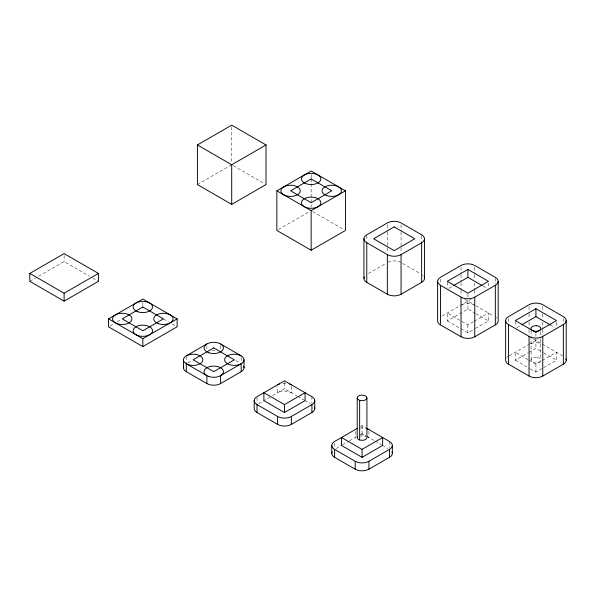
<?xml version="1.0" encoding="UTF-8"?>
<svg xmlns="http://www.w3.org/2000/svg" width="596" height="596" viewBox="0 0 596 596"><rect width="100%" height="100%" fill="white"/><g stroke="black" fill="none" stroke-linecap="round" stroke-linejoin="round"><path stroke-width="0.45" stroke-dasharray="2.98 2.23" d="M29.8 281.334L35.388 278.108M38.576 276.268L64.107 261.532L89.631 276.268M197.41 184.566L230.913 165.226M110.126 325.87L114.112 323.561M117.3 321.721L121.293 319.419M278.451 229.52L309.562 211.55M187.874 362.852L191.838 360.565M368.35 273.512L385.761 263.454M448.892 288.322L452.848 286.035M258.612 403.686L269.69 397.286M272.595 395.617L284.471 388.756L296.875 395.915M442.031 316.051L471.056 299.289M473.433 321.691L467.89 324.887L447.305 313.004L447.305 320.924L467.89 309.041L475.019 313.153M474.222 321.229L488.474 313.004L488.474 320.924L475.809 328.24M447.305 320.924L467.89 332.806L475.019 328.694M516.918 327.599L520.874 325.312M360.483 426.55L362.063 425.633L366.026 427.921M336.204 448.49L341.746 445.287M342.536 444.832L348.869 441.174M349.398 440.869L355.73 437.211M360.483 434.469L362.063 433.56L366.026 435.84M509.267 355.782L528.265 344.816M528.794 344.51L538.292 339.02M527.996 359.589L515.331 352.281L515.331 360.2L527.996 352.884M528.794 352.43L535.916 348.317L543.038 352.43M528.794 360.044L535.916 364.163L541.459 360.96M542.248 360.505L556.5 352.281L556.5 360.2L543.835 367.509M530.373 368.887L535.916 372.083L543.038 367.97M482.931 286.035L486.887 288.322M550.168 324.857L554.913 327.599M233.304 165.688L266.017 184.566M312.751 211.55L343.87 229.52M402.65 263.454L420.068 273.512M464.724 299.289L475.019 305.234M475.809 305.688L493.749 316.051M533.539 339.02L541.459 343.594M542.248 344.048L562.564 355.782M475.809 313.615L488.474 320.924M543.835 352.884L556.5 360.2M515.331 360.2L529.583 368.425M92.82 278.108L98.407 281.334M163.572 318.957L168.355 321.721M172.348 324.023L177.131 326.787M235.636 360.565L239.592 362.852M297.665 396.377L304.258 400.184M304.787 400.49L310.33 403.686M366.816 436.302L374.728 440.869M375.257 441.174L381.589 444.832M382.386 445.287L387.922 448.49M563.362 318.473L563.362 322.153M556.5 322.347L556.5 326.75M542.777 306.59L542.777 310.27M542.777 313.958L542.777 318.562M542.777 322.25L542.777 328.694M542.777 329.618L542.777 335.146M540.736 331.801L540.736 338.141M540.736 339.042L540.736 359.865M535.916 333.35L535.916 348.317M535.916 364.163L535.916 372.083M531.096 330.653L531.096 360.528M529.054 306.59L529.054 310.27M529.054 313.958L529.054 318.562M529.054 322.25L529.054 328.694M529.054 329.618L529.054 335.146M515.331 321.467L515.331 326.75M508.47 318.473L508.47 322.153M495.336 278.272L495.336 283.8M488.474 283.078L488.474 287.481M474.751 267.313L474.751 273.765M474.751 274.681L474.751 279.286M474.751 282.973L474.751 289.425M474.751 290.341L474.751 294.945M467.89 294.081L467.89 299.363M467.89 301.122L467.89 309.041M467.89 324.887L467.89 332.806M461.028 267.313L461.028 273.765M461.028 274.681L461.028 282.05M461.028 282.973L461.028 289.425M461.028 290.341L461.028 294.945M447.305 282.199L447.305 287.481M440.451 279.196L440.451 283.8M421.648 235.733L421.648 241.261M401.071 224.774L401.071 231.218M401.071 232.142L401.071 246.878M401.071 247.802L401.071 252.406M389.508 441.48L389.508 447.641M387.348 224.774L387.348 231.218M387.348 232.142L387.348 246.878M387.348 247.802L387.348 252.406M368.924 431.355L368.924 437.516A9.7 5.602 0 0 0 366.913 436.63M366.764 235.733L366.764 241.261M362.063 425.633L362.063 433.56M355.201 431.355L355.201 437.516M334.624 443.238L334.624 447.641M311.909 396.683L311.909 402.844M311.157 174.702L311.157 178.39M311.157 179.314L311.157 182.994M311.157 183.918L311.157 206.946M291.332 386.558L291.332 392.719A9.7 5.602 0 0 0 277.609 392.719L277.609 386.558M284.471 382.595L284.471 388.756M257.025 397.562L257.025 402.844M241.179 357.6L241.179 362.003M231.71 126.993L231.71 162.924M220.595 345.717L220.595 350.12M206.872 345.717L206.872 350.12M186.295 356.721L186.295 362.882M142.831 302.582L142.831 306.106M64.107 255.371L64.107 261.532M422.221 274.786A9.7 5.602 0 0 1 423.19 275.583M387.966 262.21A9.7 5.602 0 0 1 401.071 262.538M495.902 317.325A9.7 5.602 0 0 1 496.878 318.122M461.654 304.75A9.7 5.602 0 0 1 474.133 304.75M506.928 357.399A9.7 5.602 0 0 1 508.47 356.237M531.066 343.467A9.7 5.602 0 0 1 540.766 343.467M212.049 350.329A9.7 5.602 0 0 1 216.244 350.433M282.78 383.243A9.7 5.602 0 0 1 286.155 383.243M359.552 436.071A9.7 5.602 0 0 1 366.168 436.406M360.379 428.04A9.7 5.602 0 0 1 366.168 428.479M360.811 434.812A4.85 2.801 0 0 1 365.497 435.534M536.609 357.429L535.342 357.421A4.85 2.801 0 0 0 531.066 360.163A4.85 2.801 0 0 0 535.223 362.971L536.489 362.979A4.85 2.801 0 0 0 540.766 360.237A4.85 2.801 0 0 0 536.609 357.429"/><path stroke-width="0.89" d="M197.41 144.955L231.71 125.153L266.017 144.955L266.017 184.566L231.71 204.376L197.41 184.566L197.41 144.955L231.71 164.764L266.017 144.955M29.8 273.415L64.107 253.605L98.407 273.415L98.407 281.334L64.107 301.144L29.8 281.334L29.8 273.415L64.107 293.217L98.407 273.415M276.857 190.824L311.157 171.022L345.464 190.824L345.464 230.436L311.157 250.245L276.857 230.436L276.857 190.824L311.157 210.634L345.464 190.824M108.524 318.867L142.831 299.058L177.131 318.867L177.131 326.787L142.831 346.596L108.524 326.787L108.524 318.867L142.831 338.67L177.131 318.867M186.295 355.842L206.872 343.959M366.764 242.736L387.348 254.619A9.7 5.602 0 0 0 401.071 254.619L421.648 242.736A9.7 5.602 0 0 0 421.648 234.817L401.071 222.934A9.7 5.602 0 0 0 387.348 222.934L366.764 234.817A9.7 5.602 0 0 0 366.764 242.736L366.764 282.348L387.348 294.23A9.7 5.602 0 0 0 401.071 294.23L421.648 282.348A9.7 5.602 0 0 0 424.158 276.939M183.784 366.279A9.7 5.602 0 0 0 186.295 371.688L206.872 383.571A9.7 5.602 0 0 0 220.595 383.571L241.179 371.688A9.7 5.602 0 0 0 243.69 366.279M467.89 269.429L447.305 281.312L467.89 293.202L488.474 281.312L467.89 269.429L467.89 277.356L482.142 285.581M453.645 285.581L467.89 277.356M284.471 404.602L305.055 392.719L305.055 400.639L284.471 412.521L263.886 400.639L263.886 392.719L284.471 404.602L284.471 412.521M440.451 285.275L461.028 297.158A9.7 5.602 0 0 0 474.751 297.158L495.336 285.275A9.7 5.602 0 0 0 495.336 277.356L474.751 265.473A9.7 5.602 0 0 0 461.028 265.473L440.451 277.356A9.7 5.602 0 0 0 440.451 285.275L440.451 324.887L461.028 336.77A9.7 5.602 0 0 0 474.751 336.77L495.336 324.887A9.7 5.602 0 0 0 498.174 320.924L498.174 281.312M257.025 404.602L277.609 416.485A9.7 5.602 0 0 0 291.332 416.485L311.909 404.602A9.7 5.602 0 0 0 311.909 396.683L284.471 380.837L257.025 396.683A9.7 5.602 0 0 0 257.025 404.602L257.025 412.521L277.609 424.404A9.7 5.602 0 0 0 291.332 424.404L311.909 412.521A9.7 5.602 0 0 0 314.427 407.113M535.916 308.706L515.331 320.588L535.916 332.471L556.5 320.588L535.916 308.706L535.916 316.625L521.664 324.857M357.317 428.375L334.624 441.48A9.7 5.602 0 0 0 334.624 449.399L334.624 457.326L355.201 469.208A9.7 5.602 0 0 0 368.924 469.208L389.508 457.326A9.7 5.602 0 0 0 392.019 451.91M508.47 324.552L529.054 336.435A9.7 5.602 0 0 0 542.777 336.435L563.362 324.552A9.7 5.602 0 0 0 563.362 316.625L542.777 304.742A9.7 5.602 0 0 0 529.054 304.742L508.47 316.625A9.7 5.602 0 0 0 508.47 324.552L508.47 364.163L529.054 376.046A9.7 5.602 0 0 0 542.777 376.046L563.362 364.163A9.7 5.602 0 0 0 565.872 358.747M362.063 449.399L382.647 437.516L382.647 445.443L362.063 457.326L341.486 445.443L341.486 437.516L362.063 449.399L362.063 457.326M334.624 449.399L355.201 461.282A9.7 5.602 0 0 0 368.924 461.282L389.508 449.399A9.7 5.602 0 0 0 389.508 441.48L366.816 428.375M535.916 316.625L550.168 324.857M220.595 343.959L241.179 355.842M566.2 320.588L566.2 360.2M563.362 324.552L563.362 364.163M542.777 336.435L542.777 376.046M529.054 336.435L529.054 376.046M505.632 320.588L505.632 360.2A9.7 5.602 0 0 0 508.47 364.163M495.336 285.275L495.336 324.887M474.751 297.158L474.751 336.77M461.028 297.158L461.028 336.77M437.606 281.312L437.606 320.924A9.7 5.602 0 0 0 440.451 324.887M424.494 238.773L424.494 278.384M421.648 242.736L421.648 282.348M401.071 254.619L401.071 294.23M392.347 445.443L392.347 453.362M389.508 449.399L389.508 457.326M387.348 254.619L387.348 294.23M368.924 461.282L368.924 469.208M359.641 439.945L359.641 400.333A4.85 2.801 0 0 1 359.641 395.483A4.85 2.801 0 0 1 366.913 397.905L366.913 437.516A4.85 2.801 0 0 1 361.429 440.295A4.85 2.801 0 0 1 357.376 436.793M363.925 238.773L363.925 278.384M357.213 397.905L357.213 437.516M355.201 461.282L355.201 469.208M331.778 445.443L331.778 453.362M314.755 400.639L314.755 408.565M311.909 404.602L311.909 412.521M311.157 210.634L311.157 250.245M291.332 416.485L291.332 424.404M277.609 416.485L277.609 424.404M254.187 400.639L254.187 408.565A9.7 5.602 0 0 0 257.025 412.521M244.017 359.805A9.7 5.602 0 0 1 229.467 364.655A9.7 5.602 0 0 1 229.467 354.955A9.7 5.602 0 0 1 244.017 359.805L244.017 367.725M241.179 371.688L241.179 363.761L220.595 375.644L220.595 383.571M231.71 164.764L231.71 204.376M206.872 383.571L206.872 375.644L186.295 363.761L186.295 371.688M183.449 359.805L183.449 367.725M142.831 338.67L142.831 346.596M64.107 293.217L64.107 301.144M366.764 282.348A9.7 5.602 0 0 1 364.253 276.939M277.609 384.8A9.7 5.602 0 0 1 279.621 383.906M289.321 383.906A9.7 5.602 0 0 1 291.332 384.8M334.624 457.326A9.7 5.602 0 0 1 332.114 451.91M367.628 428.971A9.7 5.602 0 0 1 368.924 429.597M366.913 397.905A4.85 2.801 0 0 1 359.641 400.333M311.157 178.942L290.572 190.824L311.157 202.707L331.741 190.824L311.157 178.942M142.831 306.985L122.247 318.867L142.831 330.75L163.416 318.867L142.831 306.985M394.209 226.89L373.625 238.773L394.209 250.655L414.786 238.773L394.209 226.89M213.733 347.922L193.156 359.805L213.733 371.688L234.317 359.805L213.733 347.922M536.609 325.736L535.342 325.729A4.85 2.801 0 0 0 531.066 328.478A4.85 2.801 0 0 0 535.223 331.287L536.489 331.294A4.85 2.801 0 0 0 540.766 328.545A4.85 2.801 0 0 0 536.609 325.736M283.718 194.788A9.7 5.602 0 0 0 299.944 192.277A9.7 5.602 0 0 0 288.062 185.416A9.7 5.602 0 0 0 283.718 194.788M304.295 182.905A9.7 5.602 0 0 0 320.529 180.394A9.7 5.602 0 0 0 308.646 173.533A9.7 5.602 0 0 0 304.295 182.905M326.891 195.674A9.7 5.602 0 0 0 341.441 190.824A9.7 5.602 0 0 0 326.891 185.974A9.7 5.602 0 0 0 326.891 195.674M306.307 207.557A9.7 5.602 0 0 0 320.864 202.707A9.7 5.602 0 0 0 306.307 197.857A9.7 5.602 0 0 0 306.307 207.557M117.397 323.717A9.7 5.602 0 0 0 131.954 318.867A9.7 5.602 0 0 0 117.397 314.017A9.7 5.602 0 0 0 117.397 323.717M137.981 311.835A9.7 5.602 0 0 0 152.531 306.985A9.7 5.602 0 0 0 137.981 302.135A9.7 5.602 0 0 0 137.981 311.835M158.558 323.717A9.7 5.602 0 0 0 173.116 318.867A9.7 5.602 0 0 0 158.558 314.017A9.7 5.602 0 0 0 158.558 323.717M135.97 334.714A9.7 5.602 0 0 0 152.204 332.195A9.7 5.602 0 0 0 140.321 325.341A9.7 5.602 0 0 0 135.97 334.714M208.883 352.772A9.7 5.602 0 0 0 223.44 347.922A9.7 5.602 0 0 0 208.883 343.072A9.7 5.602 0 0 0 208.883 352.772M188.306 364.655A9.7 5.602 0 0 0 202.856 359.805A9.7 5.602 0 0 0 188.306 354.955A9.7 5.602 0 0 0 188.306 364.655M208.883 376.538A9.7 5.602 0 0 0 223.44 371.688A9.7 5.602 0 0 0 208.883 366.838A9.7 5.602 0 0 0 208.883 376.538"/></g></svg>
